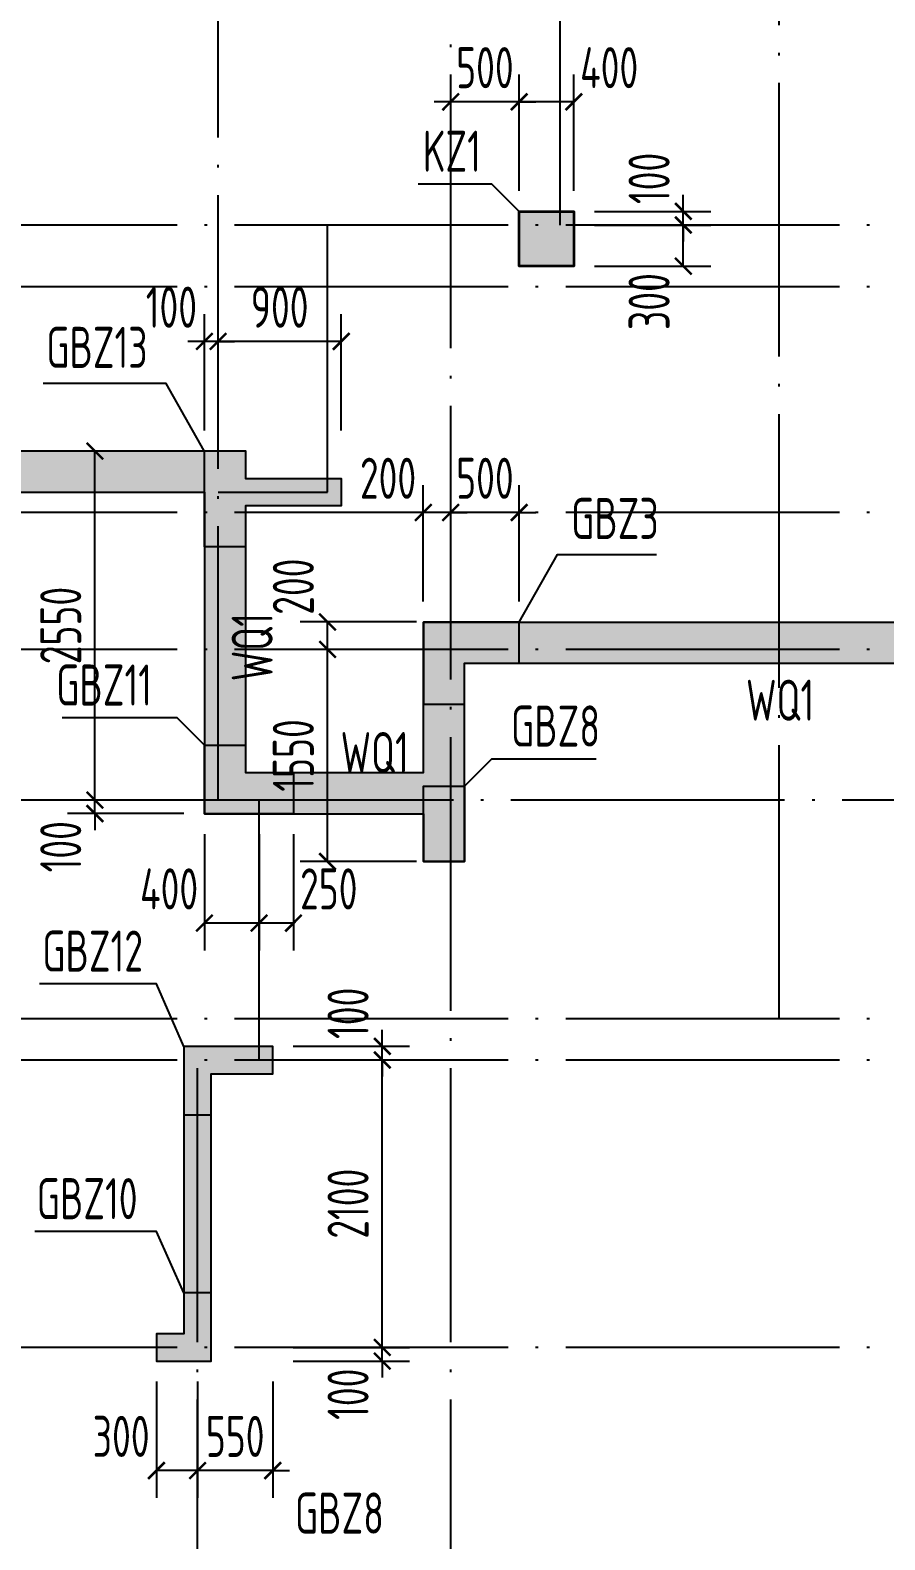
# Model space of a CAD drawing. Extents: x 826826 to 1642106, y -156213 to 399140.
# Drawn here: x 1208950 to 1215195, y 331440 to 342470 of the extents above; entities that cross this region are included whole.
import ezdxf
from ezdxf.enums import TextEntityAlignment as Align

# ---------------------------------------------------------------- set-up
doc = ezdxf.new("R2010")
doc.units = 0
doc.header["$LTSCALE"] = 1000
doc.linetypes.add('DOTE', pattern=[2.42, 2, -0.2, 0.02, -0.2])
doc.layers.get('0').update_dxf_attribs({"linetype": 'CONTINUOUS'})
doc.layers.get('DEFPOINTS').update_dxf_attribs({"linetype": 'CONTINUOUS'})
for name, color, linetype in [('A-DOTE', 10, 'DOTE'), ('S-Q墙填充', 252, 'CONTINUOUS'), ('S-Q墙实线', 6, 'CONTINUOUS'), ('S-Q墙标注', 3, 'CONTINUOUS'), ('S-X详图填充', 252, 'CONTINUOUS'), ('S-X详图实线', 4, 'CONTINUOUS'), ('S-Y一般标注', 3, 'CONTINUOUS'), ('S-Z柱实线', 6, 'CONTINUOUS'), ('S-Z柱编号', 6, 'CONTINUOUS')]:
    doc.layers.add(name, color=color, linetype=linetype)
doc.styles.add('TSSD_REIN', font='tssdeng.shx', dxfattribs={"width": 0.7, "height": 300, "bigfont": 'tssdchn.shx'})
doc.styles.add('结构文字', font='zstxt.shx', dxfattribs={"width": 0.7, "bigfont": 'zshz.shx'})
doc.dimstyles.new('STRUCK', dxfattribs={"dimtxt": 400, "dimasz": 121, "dimexe": 200, "dimexo": 150, "dimgap": 115, "dimtad": 1, "dimdec": 0, "dimdsep": 46, "dimtxsty": '结构文字', "dimblk": 'ARCHTICK', "dimcen": 400, "dimclrd": 3, "dimclre": 3, "dimclrt": 7, "dimadec": 0, "dimazin": 0, "dimtfac": 1, "dimtdec": 0, "dimtix": 1, "dimtmove": 2, "dimatfit": 3, "dimldrblk": '_DIMX', "dimfxl": 0, "dimtolj": 1, "dimtzin": 0, "dimarcsym": 0})

# ---------------------------------------------------------------- blocks, each defined once
blk = doc.blocks.new('20210801.08473688')
at = {"layer": 'A-DOTE'}
for p, q in [((42300, 12100), (42300, 19800)), ((44000, 3300), (44000, 19800)), ((46400, 10500), (46400, 19800)), ((44800, 16300), (44800, 18800)), ((54100, 16300), (3300, 16300)), ((43100, 14350), (43100, 16300)), ((54100, 15850), (3300, 15850)), ((42300, 14350), (43100, 14350)), ((54100, 14200), (3300, 14200)), ((54100, 13200), (3300, 13200)), ((3300, 12100), (54100, 12100)), ((42600, 10200), (42600, 12100)), ((54100, 10500), (3300, 10500)), ((54100, 10200), (3300, 10200)), ((42150, 3300), (42150, 10200)), ((54100, 8100), (3300, 8100))]:
    blk.add_line(p, q, dxfattribs=at)
blk = doc.blocks.new('_ArchTick')
at = {"color": 0, "linetype": 'ByBlock', "const_width": 0.15}
blk.add_lwpolyline([(-0.5, -0.5), (0.5, 0.5)], dxfattribs=at)
blk = doc.blocks.new('*D163')
at = {"layer": 'DEFPOINTS', "color": 0}
for p in [(1211123, 338146), (1211923, 338146), (1211923, 337946)]:
    blk.add_point(p, dxfattribs=at)
at = {"layer": 'S-Q墙标注', "color": 3, "lineweight": -2}
for p, q in [((1211773, 338146), (1210923, 338146)), ((1211123, 337946), (1211123, 338146)), ((1211773, 337946), (1210923, 337946))]:
    blk.add_line(p, q, dxfattribs=at)
at = {"layer": 'S-Q墙标注', "color": 3, "lineweight": -2, "xscale": 121, "yscale": 121, "zscale": 121}
for p, rotation in [((1211123, 338146), 90), ((1211123, 337946), 270)]:
    blk.add_blockref('_ArchTick', p, dxfattribs=dict(at, rotation=rotation))
at = {"layer": 'S-Q墙标注', "color": 7, "insert": (1210873, 338404), "char_height": 300, "attachment_point": 5, "rotation": 90, "style": 'TSSD_REIN'}
blk.add_mtext('\\A1;200', dxfattribs=at)
blk = doc.blocks.new('_DIMX')
blk.add_line((-150, 0), (150, 0))
at = {"const_width": 50}
blk.add_lwpolyline([(-70, -70), (70, 70)], dxfattribs=at)
blk = doc.blocks.new('*D164')
at = {"layer": 'DEFPOINTS', "color": 0}
for p in [(1212023, 338946), (1212023, 338146), (1212523, 338146)]:
    blk.add_point(p, dxfattribs=at)
at = {"layer": 'S-Q墙标注', "color": 3, "lineweight": -2}
for p, q in [((1212023, 338296), (1212023, 339146)), ((1212523, 338296), (1212523, 339146)), ((1212023, 338946), (1211902, 338946)), ((1212523, 338946), (1212023, 338946)), ((1212523, 338946), (1212644, 338946))]:
    blk.add_line(p, q, dxfattribs=at)
at = {"layer": 'S-Q墙标注', "color": 3, "lineweight": -2, "xscale": 121, "yscale": 121, "zscale": 121}
blk.add_blockref('_ArchTick', (1212023, 338946), dxfattribs=at)
at = {"layer": 'S-Q墙标注', "color": 3, "lineweight": -2, "xscale": 121, "yscale": 121, "zscale": 121, "rotation": 180}
blk.add_blockref('_ArchTick', (1212523, 338946), dxfattribs=at)
at = {"layer": 'S-Q墙标注', "color": 7, "insert": (1212273, 339196), "char_height": 300, "attachment_point": 5, "style": 'TSSD_REIN'}
blk.add_mtext('\\A1;500', dxfattribs=at)
blk = doc.blocks.new('*D165')
at = {"layer": 'DEFPOINTS', "color": 0}
for p in [(1211823, 338946), (1211823, 338146), (1212023, 338146)]:
    blk.add_point(p, dxfattribs=at)
at = {"layer": 'S-Q墙标注', "color": 3, "lineweight": -2}
for p, q in [((1211823, 338296), (1211823, 339146)), ((1212023, 338296), (1212023, 339146)), ((1211823, 338946), (1211702, 338946)), ((1212023, 338946), (1211823, 338946)), ((1212023, 338946), (1212144, 338946))]:
    blk.add_line(p, q, dxfattribs=at)
at = {"layer": 'S-Q墙标注', "color": 3, "lineweight": -2, "xscale": 121, "yscale": 121, "zscale": 121}
blk.add_blockref('_ArchTick', (1211823, 338946), dxfattribs=at)
at = {"layer": 'S-Q墙标注', "color": 3, "lineweight": -2, "xscale": 121, "yscale": 121, "zscale": 121, "rotation": 180}
blk.add_blockref('_ArchTick', (1212023, 338946), dxfattribs=at)
at = {"layer": 'S-Q墙标注', "color": 7, "insert": (1211565, 339196), "char_height": 300, "attachment_point": 5, "style": 'TSSD_REIN'}
blk.add_mtext('\\A1;200', dxfattribs=at)
blk = doc.blocks.new('*D168')
at = {"layer": 'DEFPOINTS', "color": 0}
for p in [(1211123, 337946), (1211923, 337946), (1211923, 336396)]:
    blk.add_point(p, dxfattribs=at)
at = {"layer": 'S-Q墙标注', "color": 3, "lineweight": -2}
for p, q in [((1211773, 337946), (1210923, 337946)), ((1211123, 336396), (1211123, 337946)), ((1211773, 336396), (1210923, 336396))]:
    blk.add_line(p, q, dxfattribs=at)
at = {"layer": 'S-Q墙标注', "color": 3, "lineweight": -2, "xscale": 121, "yscale": 121, "zscale": 121}
for p, rotation in [((1211123, 337946), 90), ((1211123, 336396), 270)]:
    blk.add_blockref('_ArchTick', p, dxfattribs=dict(at, rotation=rotation))
at = {"layer": 'S-Q墙标注', "color": 7, "insert": (1210873, 337171), "char_height": 300, "attachment_point": 5, "rotation": 90, "style": 'TSSD_REIN'}
blk.add_mtext('\\A1;1550', dxfattribs=at)
blk = doc.blocks.new('*D169')
at = {"layer": 'DEFPOINTS', "color": 0}
for p in [(1210623, 336746), (1210874, 336746), (1210623, 335946)]:
    blk.add_point(p, dxfattribs=at)
at = {"layer": 'S-Q墙标注', "color": 3, "lineweight": -2}
for p, q in [((1210623, 336596), (1210623, 335746)), ((1210874, 336596), (1210874, 335746)), ((1210874, 335946), (1210623, 335946))]:
    blk.add_line(p, q, dxfattribs=at)
at = {"layer": 'S-Q墙标注', "color": 3, "lineweight": -2, "xscale": 121, "yscale": 121, "zscale": 121, "rotation": 180}
blk.add_blockref('_ArchTick', (1210623, 335946), dxfattribs=at)
at = {"layer": 'S-Q墙标注', "color": 3, "lineweight": -2, "xscale": 121, "yscale": 121, "zscale": 121}
blk.add_blockref('_ArchTick', (1210874, 335946), dxfattribs=at)
at = {"layer": 'S-Q墙标注', "color": 7, "insert": (1211132, 336196), "char_height": 300, "attachment_point": 5, "style": 'TSSD_REIN'}
blk.add_mtext('\\A1;250', dxfattribs=at)
blk = doc.blocks.new('*D170')
at = {"layer": 'DEFPOINTS', "color": 0}
for p in [(1210223, 336746), (1210623, 336746), (1210223, 335946)]:
    blk.add_point(p, dxfattribs=at)
at = {"layer": 'S-Q墙标注', "color": 3, "lineweight": -2}
for p, q in [((1210223, 336596), (1210223, 335746)), ((1210623, 336596), (1210623, 335746)), ((1210623, 335946), (1210223, 335946))]:
    blk.add_line(p, q, dxfattribs=at)
at = {"layer": 'S-Q墙标注', "color": 3, "lineweight": -2, "xscale": 121, "yscale": 121, "zscale": 121, "rotation": 180}
blk.add_blockref('_ArchTick', (1210223, 335946), dxfattribs=at)
at = {"layer": 'S-Q墙标注', "color": 3, "lineweight": -2, "xscale": 121, "yscale": 121, "zscale": 121}
blk.add_blockref('_ArchTick', (1210623, 335946), dxfattribs=at)
at = {"layer": 'S-Q墙标注', "color": 7, "insert": (1209965, 336196), "char_height": 300, "attachment_point": 5, "style": 'TSSD_REIN'}
blk.add_mtext('\\A1;400', dxfattribs=at)
blk = doc.blocks.new('*D171')
at = {"layer": 'DEFPOINTS', "color": 0}
for p in [(1209423, 336845), (1210223, 336845), (1210223, 336746)]:
    blk.add_point(p, dxfattribs=at)
at = {"layer": 'S-Q墙标注', "color": 3, "lineweight": -2}
for p, q in [((1209423, 336845), (1209423, 336966)), ((1210073, 336845), (1209223, 336845)), ((1209423, 336746), (1209423, 336845)), ((1210073, 336746), (1209223, 336746)), ((1209423, 336746), (1209423, 336625))]:
    blk.add_line(p, q, dxfattribs=at)
at = {"layer": 'S-Q墙标注', "color": 3, "lineweight": -2, "xscale": 121, "yscale": 121, "zscale": 121}
for p, rotation in [((1209423, 336845), 270), ((1209423, 336746), 90)]:
    blk.add_blockref('_ArchTick', p, dxfattribs=dict(at, rotation=rotation))
at = {"layer": 'S-Q墙标注', "color": 7, "insert": (1209173, 336504), "char_height": 300, "attachment_point": 5, "rotation": 90, "style": 'TSSD_REIN'}
blk.add_mtext('\\A1;100', dxfattribs=at)
blk = doc.blocks.new('*D172')
at = {"layer": 'DEFPOINTS', "color": 0}
for p in [(1209423, 339395), (1210223, 339395), (1210223, 336845)]:
    blk.add_point(p, dxfattribs=at)
at = {"layer": 'S-Q墙标注', "color": 3, "lineweight": -2}
for p, q in [((1210073, 339395), (1209223, 339395)), ((1209423, 336845), (1209423, 339395)), ((1210073, 336845), (1209223, 336845))]:
    blk.add_line(p, q, dxfattribs=at)
at = {"layer": 'S-Q墙标注', "color": 3, "lineweight": -2, "xscale": 121, "yscale": 121, "zscale": 121}
for p, rotation in [((1209423, 339395), 90), ((1209423, 336845), 270)]:
    blk.add_blockref('_ArchTick', p, dxfattribs=dict(at, rotation=rotation))
at = {"layer": 'S-Q墙标注', "color": 7, "insert": (1209173, 338120), "char_height": 300, "attachment_point": 5, "rotation": 90, "style": 'TSSD_REIN'}
blk.add_mtext('\\A1;2550', dxfattribs=at)
blk = doc.blocks.new('*D166')
at = {"layer": 'DEFPOINTS', "color": 0}
for p in [(1210323, 340196), (1210323, 339396), (1211223, 339396)]:
    blk.add_point(p, dxfattribs=at)
at = {"layer": 'S-Q墙标注', "color": 3, "lineweight": -2}
for p, q in [((1210323, 339546), (1210323, 340396)), ((1211223, 339546), (1211223, 340396)), ((1211223, 340196), (1210323, 340196))]:
    blk.add_line(p, q, dxfattribs=at)
at = {"layer": 'S-Q墙标注', "color": 3, "lineweight": -2, "xscale": 121, "yscale": 121, "zscale": 121, "rotation": 180}
blk.add_blockref('_ArchTick', (1210323, 340196), dxfattribs=at)
at = {"layer": 'S-Q墙标注', "color": 3, "lineweight": -2, "xscale": 121, "yscale": 121, "zscale": 121}
blk.add_blockref('_ArchTick', (1211223, 340196), dxfattribs=at)
at = {"layer": 'S-Q墙标注', "color": 7, "insert": (1210773, 340446), "char_height": 300, "attachment_point": 5, "style": 'TSSD_REIN'}
blk.add_mtext('\\A1;900', dxfattribs=at)
blk = doc.blocks.new('*D167')
at = {"layer": 'DEFPOINTS', "color": 0}
for p in [(1210223, 340196), (1210223, 339396), (1210323, 339396)]:
    blk.add_point(p, dxfattribs=at)
at = {"layer": 'S-Q墙标注', "color": 3, "lineweight": -2}
for p, q in [((1210223, 339546), (1210223, 340396)), ((1210323, 339546), (1210323, 340396)), ((1210223, 340196), (1210102, 340196)), ((1210323, 340196), (1210223, 340196)), ((1210323, 340196), (1210444, 340196))]:
    blk.add_line(p, q, dxfattribs=at)
at = {"layer": 'S-Q墙标注', "color": 3, "lineweight": -2, "xscale": 121, "yscale": 121, "zscale": 121}
blk.add_blockref('_ArchTick', (1210223, 340196), dxfattribs=at)
at = {"layer": 'S-Q墙标注', "color": 3, "lineweight": -2, "xscale": 121, "yscale": 121, "zscale": 121, "rotation": 180}
blk.add_blockref('_ArchTick', (1210323, 340196), dxfattribs=at)
at = {"layer": 'S-Q墙标注', "color": 7, "insert": (1209982, 340446), "char_height": 300, "attachment_point": 5, "style": 'TSSD_REIN'}
blk.add_mtext('\\A1;100', dxfattribs=at)
blk = doc.blocks.new('*D235')
at = {"layer": 'DEFPOINTS', "color": 0}
for p in [(1210723, 332846), (1211523, 332846), (1210723, 332746)]:
    blk.add_point(p, dxfattribs=at)
at = {"layer": 'S-Q墙标注', "color": 3, "lineweight": -2}
for p, q in [((1211523, 332846), (1211523, 332967)), ((1210873, 332846), (1211723, 332846)), ((1211523, 332746), (1211523, 332846)), ((1210873, 332746), (1211723, 332746)), ((1211523, 332746), (1211523, 332625))]:
    blk.add_line(p, q, dxfattribs=at)
at = {"layer": 'S-Q墙标注', "color": 3, "lineweight": -2, "xscale": 121, "yscale": 121, "zscale": 121}
for p, rotation in [((1211523, 332846), 270), ((1211523, 332746), 90)]:
    blk.add_blockref('_ArchTick', p, dxfattribs=dict(at, rotation=rotation))
at = {"layer": 'S-Q墙标注', "color": 7, "insert": (1211273, 332504), "char_height": 300, "attachment_point": 5, "rotation": 90, "style": 'TSSD_REIN'}
blk.add_mtext('\\A1;100', dxfattribs=at)
blk = doc.blocks.new('*D236')
at = {"layer": 'DEFPOINTS', "color": 0}
for p in [(1210723, 334946), (1211523, 334946), (1210723, 332846)]:
    blk.add_point(p, dxfattribs=at)
at = {"layer": 'S-Q墙标注', "color": 3, "lineweight": -2}
for p, q in [((1210873, 334946), (1211723, 334946)), ((1211523, 332846), (1211523, 334946)), ((1210873, 332846), (1211723, 332846))]:
    blk.add_line(p, q, dxfattribs=at)
at = {"layer": 'S-Q墙标注', "color": 3, "lineweight": -2, "xscale": 121, "yscale": 121, "zscale": 121}
for p, rotation in [((1211523, 334946), 90), ((1211523, 332846), 270)]:
    blk.add_blockref('_ArchTick', p, dxfattribs=dict(at, rotation=rotation))
at = {"layer": 'S-Q墙标注', "color": 7, "insert": (1211273, 333896), "char_height": 300, "attachment_point": 5, "rotation": 90, "style": 'TSSD_REIN'}
blk.add_mtext('\\A1;2100', dxfattribs=at)
blk = doc.blocks.new('*D237')
at = {"layer": 'DEFPOINTS', "color": 0}
for p in [(1210723, 335046), (1211523, 335046), (1210723, 334946)]:
    blk.add_point(p, dxfattribs=at)
at = {"layer": 'S-Q墙标注', "color": 3, "lineweight": -2}
for p, q in [((1211523, 335046), (1211523, 335167)), ((1210873, 335046), (1211723, 335046)), ((1211523, 334946), (1211523, 335046)), ((1210873, 334946), (1211723, 334946)), ((1211523, 334946), (1211523, 334825))]:
    blk.add_line(p, q, dxfattribs=at)
at = {"layer": 'S-Q墙标注', "color": 3, "lineweight": -2, "xscale": 121, "yscale": 121, "zscale": 121}
for p, rotation in [((1211523, 335046), 270), ((1211523, 334946), 90)]:
    blk.add_blockref('_ArchTick', p, dxfattribs=dict(at, rotation=rotation))
at = {"layer": 'S-Q墙标注', "color": 7, "insert": (1211273, 335287), "char_height": 300, "attachment_point": 5, "rotation": 90, "style": 'TSSD_REIN'}
blk.add_mtext('\\A1;100', dxfattribs=at)
blk = doc.blocks.new('*D238')
at = {"layer": 'DEFPOINTS', "color": 0}
for p in [(1210173, 332746), (1210723, 332746), (1210173, 331946)]:
    blk.add_point(p, dxfattribs=at)
at = {"layer": 'S-Q墙标注', "color": 3, "lineweight": -2}
for p, q in [((1210173, 332596), (1210173, 331746)), ((1210723, 332596), (1210723, 331746)), ((1210173, 331946), (1210052, 331946)), ((1210723, 331946), (1210173, 331946)), ((1210723, 331946), (1210844, 331946))]:
    blk.add_line(p, q, dxfattribs=at)
at = {"layer": 'S-Q墙标注', "color": 3, "lineweight": -2, "xscale": 121, "yscale": 121, "zscale": 121}
blk.add_blockref('_ArchTick', (1210173, 331946), dxfattribs=at)
at = {"layer": 'S-Q墙标注', "color": 3, "lineweight": -2, "xscale": 121, "yscale": 121, "zscale": 121, "rotation": 180}
blk.add_blockref('_ArchTick', (1210723, 331946), dxfattribs=at)
at = {"layer": 'S-Q墙标注', "color": 7, "insert": (1210448, 332196), "char_height": 300, "attachment_point": 5, "style": 'TSSD_REIN'}
blk.add_mtext('\\A1;550', dxfattribs=at)
blk = doc.blocks.new('*D239')
at = {"layer": 'DEFPOINTS', "color": 0}
for p in [(1209873, 332746), (1210173, 332746), (1209873, 331946)]:
    blk.add_point(p, dxfattribs=at)
at = {"layer": 'S-Q墙标注', "color": 3, "lineweight": -2}
for p, q in [((1209873, 332596), (1209873, 331746)), ((1210173, 332596), (1210173, 331746)), ((1210173, 331946), (1209873, 331946))]:
    blk.add_line(p, q, dxfattribs=at)
at = {"layer": 'S-Q墙标注', "color": 3, "lineweight": -2, "xscale": 121, "yscale": 121, "zscale": 121, "rotation": 180}
blk.add_blockref('_ArchTick', (1209873, 331946), dxfattribs=at)
at = {"layer": 'S-Q墙标注', "color": 3, "lineweight": -2, "xscale": 121, "yscale": 121, "zscale": 121}
blk.add_blockref('_ArchTick', (1210173, 331946), dxfattribs=at)
at = {"layer": 'S-Q墙标注', "color": 7, "insert": (1209615, 332196), "char_height": 300, "attachment_point": 5, "style": 'TSSD_REIN'}
blk.add_mtext('\\A1;300', dxfattribs=at)
blk = doc.blocks.new('*D309')
at = {"layer": 'DEFPOINTS', "color": 0}
for p in [(1212923, 341146), (1213723, 341146), (1212923, 341046)]:
    blk.add_point(p, dxfattribs=at)
at = {"layer": 'S-Q墙标注', "color": 3, "lineweight": -2}
for p, q in [((1213723, 341146), (1213723, 341267)), ((1213073, 341146), (1213923, 341146)), ((1213723, 341046), (1213723, 341146)), ((1213073, 341046), (1213923, 341046)), ((1213723, 341046), (1213723, 340925))]:
    blk.add_line(p, q, dxfattribs=at)
at = {"layer": 'S-Q墙标注', "color": 3, "lineweight": -2, "xscale": 121, "yscale": 121, "zscale": 121}
for p, rotation in [((1213723, 341146), 270), ((1213723, 341046), 90)]:
    blk.add_blockref('_ArchTick', p, dxfattribs=dict(at, rotation=rotation))
at = {"layer": 'S-Q墙标注', "color": 7, "insert": (1213473, 341387), "char_height": 300, "attachment_point": 5, "rotation": 90, "style": 'TSSD_REIN'}
blk.add_mtext('\\A1;100', dxfattribs=at)
blk = doc.blocks.new('*D310')
at = {"layer": 'DEFPOINTS', "color": 0}
for p in [(1212923, 341046), (1213723, 341046), (1212923, 340746)]:
    blk.add_point(p, dxfattribs=at)
at = {"layer": 'S-Q墙标注', "color": 3, "lineweight": -2}
for p, q in [((1213073, 341046), (1213923, 341046)), ((1213723, 340746), (1213723, 341046)), ((1213073, 340746), (1213923, 340746))]:
    blk.add_line(p, q, dxfattribs=at)
at = {"layer": 'S-Q墙标注', "color": 3, "lineweight": -2, "xscale": 121, "yscale": 121, "zscale": 121}
for p, rotation in [((1213723, 341046), 90), ((1213723, 340746), 270)]:
    blk.add_blockref('_ArchTick', p, dxfattribs=dict(at, rotation=rotation))
at = {"layer": 'S-Q墙标注', "color": 7, "insert": (1213473, 340487), "char_height": 300, "attachment_point": 5, "rotation": 90, "style": 'TSSD_REIN'}
blk.add_mtext('\\A1;300', dxfattribs=at)
blk = doc.blocks.new('*D311')
at = {"layer": 'DEFPOINTS', "color": 0}
for p in [(1212523, 341946), (1212523, 341146), (1212923, 341146)]:
    blk.add_point(p, dxfattribs=at)
at = {"layer": 'S-Q墙标注', "color": 3, "lineweight": -2}
for p, q in [((1212523, 341296), (1212523, 342146)), ((1212923, 341296), (1212923, 342146)), ((1212923, 341946), (1212523, 341946))]:
    blk.add_line(p, q, dxfattribs=at)
at = {"layer": 'S-Q墙标注', "color": 3, "lineweight": -2, "xscale": 121, "yscale": 121, "zscale": 121, "rotation": 180}
blk.add_blockref('_ArchTick', (1212523, 341946), dxfattribs=at)
at = {"layer": 'S-Q墙标注', "color": 3, "lineweight": -2, "xscale": 121, "yscale": 121, "zscale": 121}
blk.add_blockref('_ArchTick', (1212923, 341946), dxfattribs=at)
at = {"layer": 'S-Q墙标注', "color": 7, "insert": (1213181, 342196), "char_height": 300, "attachment_point": 5, "style": 'TSSD_REIN'}
blk.add_mtext('\\A1;400', dxfattribs=at)
blk = doc.blocks.new('*D315')
at = {"layer": 'DEFPOINTS', "color": 0}
for p in [(1212023, 341946), (1212023, 341146), (1212523, 341146)]:
    blk.add_point(p, dxfattribs=at)
at = {"layer": 'S-Q墙标注', "color": 3, "lineweight": -2}
for p, q in [((1212023, 341296), (1212023, 342146)), ((1212523, 341296), (1212523, 342146)), ((1212023, 341946), (1211902, 341946)), ((1212523, 341946), (1212023, 341946)), ((1212523, 341946), (1212644, 341946))]:
    blk.add_line(p, q, dxfattribs=at)
at = {"layer": 'S-Q墙标注', "color": 3, "lineweight": -2, "xscale": 121, "yscale": 121, "zscale": 121}
blk.add_blockref('_ArchTick', (1212023, 341946), dxfattribs=at)
at = {"layer": 'S-Q墙标注', "color": 3, "lineweight": -2, "xscale": 121, "yscale": 121, "zscale": 121, "rotation": 180}
blk.add_blockref('_ArchTick', (1212523, 341946), dxfattribs=at)
at = {"layer": 'S-Q墙标注', "color": 7, "insert": (1212273, 342196), "char_height": 300, "attachment_point": 5, "style": 'TSSD_REIN'}
blk.add_mtext('\\A1;500', dxfattribs=at)

msp = doc.modelspace()

# ---------------------------------------------------------------- hatches: boundary and pattern name
at = {"layer": 'S-Q墙填充'}
h = msp.add_hatch(dxfattribs=at)
h.set_pattern_fill('ARMORED', color=252, scale=50, style=0)
h.set_pattern_definition([(50, (-11199.1, -428327.93), (358.63009, -31.37607), [37.5, -412.5]), (355, (-11199.1, -428327.93), (-69.37567, 376.09607), [30, -330]), (100.4514, (-11169.2, -428330.54), (289.25469, 344.71977), [31.870095, -350.57106]), (46.1842, (-11199.1, -428227.93), (533.62052, -82.75951), [56.25, -618.75]), (96.6356, (-11154.6, -428234.8), (467.33135, 487.05894), [47.80514, -525.8565]), (351.1842, (-11199.1, -428227.93), (467.33097, 487.0593), [45, -495]), (21, (-11149.1, -428252.93), (298.453526, -201.309445), [37.5, -412.5]), (326, (-11149.1, -428252.93), (121.65767, 362.57502), [30, -330]), (71.4514, (-11124.22, -428269.7), (420.111314, 161.26525), [31.870095, -350.57106]), (37.5, (-11199.09, -428327.93), (6.079928, 166.446927), [0, -326, 0, -335, 0, -331.25]), (7.5, (-11199.09, -428327.93), (131.534769, 197.205856), [0, -191, 0, -318.5, 0, -126.25]), (327.5, (-11310.59, -428327.93), (266.911218, -11.277436), [0, -125, 0, -390, 0, -517.5]), (317.5, (-11360.6, -428327.93), (291.593085, 50.05249), [0, -162.5, 0, -259, 0, -367.5]), (45, (-11199.1, -428327.93), (-176.776695, 176.776695), [])])
h.paths.add_polyline_path([(1221323.38, 338145.54), (1211823.38, 338145.54), (1211823.38, 337045.53), (1210523.49, 337045.53), (1210523.49, 338995.54), (1211222.03, 338995.54), (1211222.03, 339195.54), (1210523.49, 339195.54), (1210523.49, 339395.54), (1207322.03, 339395.54), (1207322.03, 339195.54), (1206622.03, 339195.54), (1206622.03, 338995.54), (1207322.03, 338995.54), (1207322.03, 337045.53), (1206023.37, 337045.53), (1206023.37, 338145.54), (1187423.38, 338145.54), (1187423.38, 337045.53), (1186123.38, 337045.53), (1186123.38, 338995.54), (1186823.38, 338995.54), (1186823.38, 339195.54), (1186123.38, 339195.54), (1186123.38, 339395.54), (1182921.92, 339395.54), (1182921.92, 339195.54), (1182223.38, 339195.54), (1182223.38, 338995.54), (1182921.92, 338995.54), (1182921.92, 337045.53), (1181623.38, 337045.53), (1181623.38, 338145.54), (1172123.38, 338145.54), (1172123.38, 330645.54), (1175823.38, 330645.54), (1181223.38, 330645.54), (1181223.38, 329445.54), (1187823.38, 329445.54), (1187823.38, 330645.54), (1200223.38, 330645.54), (1205623.38, 330645.54), (1205623.38, 329445.54), (1212223.38, 329445.54), (1212223.38, 330645.54), (1221323.38, 330645.54)])
h.paths.add_polyline_path([(1172423.38, 335145.54), (1173123.38, 335145.54), (1173123.38, 335345.54), (1172423.38, 335345.54), (1172423.38, 337845.54), (1174023.38, 337845.54), (1174023.38, 337195.54), (1174223.38, 337195.54), (1174223.38, 337845.54), (1177023.38, 337845.54), (1177023.38, 335145.54), (1177223.38, 335145.54), (1177223.38, 337845.54), (1181323.38, 337845.54), (1181323.38, 336395.54), (1181623.38, 336395.54), (1181623.38, 336745.53), (1183221.92, 336745.53), (1183221.92, 339095.54), (1185823.38, 339095.54), (1185823.38, 336745.53), (1187423.38, 336745.53), (1187423.38, 336395.54), (1187723.38, 336395.54), (1187723.38, 337845.54), (1191823.38, 337845.54), (1191823.38, 335145.54), (1192023.38, 335145.54), (1192023.38, 337845.54), (1194823.33, 337845.54), (1194821.98, 335145.54), (1195021.98, 335145.54), (1195023.33, 337845.54), (1198423.38, 337845.54), (1198423.38, 335145.54), (1198623.38, 335145.54), (1198623.38, 337845.54), (1201423.38, 337845.54), (1201423.38, 335145.54), (1201623.38, 335145.54), (1201623.38, 337845.54), (1205723.37, 337845.54), (1205723.37, 336495.54), (1206023.37, 336495.54), (1206023.37, 336745.54), (1207622.03, 336745.54), (1207622.03, 339095.54), (1210223.49, 339095.54), (1210223.49, 336745.53), (1211823.38, 336745.53), (1211823.38, 336395.54), (1212123.38, 336395.54), (1212123.38, 337845.54), (1216223.38, 337845.53), (1216223.38, 335145.54), (1216423.38, 335145.54), (1216423.38, 337845.53), (1219223.38, 337845.53), (1219223.38, 337195.61), (1219423.38, 337195.61), (1219423.38, 337845.53), (1221023.38, 337845.53), (1221023.38, 335345.54), (1220323.38, 335345.54), (1220323.38, 335145.54), (1221023.38, 335145.54), (1221023.38, 330945.54), (1217823.38, 330945.54), (1217823.38, 332395.54), (1217623.38, 332395.54), (1217623.38, 330945.54), (1212223.38, 330945.54), (1212223.38, 331195.54), (1211923.38, 331195.54), (1211923.38, 329745.54), (1205923.38, 329745.54), (1205923.38, 331195.54), (1205623.38, 331195.54), (1205623.38, 330945.54), (1200223.38, 330945.54), (1200223.38, 332395.54), (1200023.38, 332395.54), (1200023.38, 330945.54), (1193423.38, 330945.54), (1193423.38, 332395.54), (1193223.38, 332395.54), (1193223.38, 330945.54), (1187823.38, 330945.54), (1187823.38, 331195.54), (1187523.38, 331195.54), (1187523.38, 329745.54), (1181523.38, 329745.54), (1181523.38, 331195.54), (1181223.38, 331195.54), (1181223.38, 330945.54), (1175823.38, 330945.54), (1175823.38, 332395.54), (1175623.38, 332395.54), (1175623.38, 330945.54), (1172423.38, 330945.54)], flags=16)
h.paths.add_polyline_path([(1182723.31, 334845.51), (1182723.31, 335045.53), (1183373.37, 335045.53), (1183373.37, 335045.51), (1183373.37, 332945.54), (1183573.37, 332945.54), (1183573.37, 332745.51), (1183173.37, 332745.51), (1183173.37, 334845.51)], flags=0)
h.paths.add_polyline_path([(1185473.37, 332945.54), (1185673.37, 332945.54), (1185673.37, 335045.53), (1186323.39, 335045.53), (1186323.39, 334845.51), (1185873.37, 334845.51), (1185873.37, 332745.51), (1185473.37, 332745.51)], flags=0)
h.paths.add_polyline_path([(1207123.33, 334845.51), (1207123.33, 335045.53), (1207773.39, 335045.53), (1207773.39, 332945.54), (1207973.39, 332945.54), (1207973.39, 332945.51), (1207973.39, 332745.51), (1207573.39, 332745.51), (1207573.39, 332745.54), (1207573.39, 334845.51)], flags=0)
h.paths.add_polyline_path([(1209873.38, 332945.54), (1210073.38, 332945.54), (1210073.38, 335045.53), (1210723.37, 335045.53), (1210723.37, 334845.51), (1210273.39, 334845.51), (1210273.39, 332745.51), (1209873.38, 332745.51)], flags=0)
at = {"layer": 'S-X详图填充'}
h = msp.add_hatch(color=256, dxfattribs=at)
h.dxf.hatch_style = 1
h.paths.add_polyline_path([(1212523.38, 341145.54), (1212923.38, 341145.54), (1212923.38, 340745.54), (1212523.38, 340745.54)])
h = msp.add_hatch(color=256, dxfattribs=at)
h.dxf.hatch_style = 1
h.paths.add_polyline_path([(1212523.38, 341145.54), (1212923.38, 341145.54), (1212923.38, 340745.54), (1212523.38, 340745.54)])
h = msp.add_hatch(color=256, dxfattribs=at)
h.dxf.hatch_style = 1
h.paths.add_polyline_path([(1210423.49, 338695.56), (1210223.49, 338695.56), (1210223.49, 339395.54), (1210523.49, 339395.54), (1210523.49, 339195.54), (1211222.03, 339195.54), (1211222.03, 338995.54), (1210523.49, 338995.54), (1210523.49, 338695.56)])
h = msp.add_hatch(color=256, dxfattribs=at)
h.dxf.hatch_style = 1
h.paths.add_polyline_path([(1211823.38, 337545.54), (1212123.38, 337545.54), (1212123.38, 337845.54), (1212523.38, 337845.54), (1212523.38, 338145.54), (1211823.38, 338145.54)])
h = msp.add_hatch(color=256, dxfattribs=at)
h.dxf.hatch_style = 1
h.paths.add_polyline_path([(1210223.49, 337245.53), (1210523.49, 337245.53), (1210523.49, 337045.53), (1210873.5, 337045.53), (1210873.5, 336745.53), (1210223.49, 336745.53)])
h = msp.add_hatch(color=256, dxfattribs=at)
h.dxf.hatch_style = 1
h.paths.add_polyline_path([(1212123.37, 336395.55), (1211823.38, 336395.54), (1211823.4, 336945.57), (1212123.39, 336945.57)])
h = msp.add_hatch(color=256, dxfattribs=at)
h.dxf.hatch_style = 1
h.paths.add_polyline_path([(1210073.38, 334545.54), (1210273.38, 334545.54), (1210273.38, 334845.54), (1210723.38, 334845.54), (1210723.38, 335045.54), (1210073.38, 335045.54)])
h = msp.add_hatch(color=256, dxfattribs=at)
h.dxf.hatch_style = 1
h.paths.add_polyline_path([(1210273.38, 333245.54), (1210073.38, 333245.54), (1210073.38, 332945.54), (1209873.38, 332945.54), (1209873.38, 332745.54), (1210273.38, 332745.54)])

# ---------------------------------------------------------------- linework, layer by layer
at = {"layer": 'S-Q墙实线'}
for points in [[(1187423.38, 338145.54), (1206023.37, 338145.54), (1206023.37, 337045.53), (1207322.03, 337045.53), (1207322.03, 338995.54), (1206622.03, 338995.54), (1206622.03, 339195.54), (1207322.03, 339195.54), (1207322.03, 339395.54), (1210523.49, 339395.54), (1210523.49, 339195.54), (1211222.03, 339195.54), (1211222.03, 338995.54), (1210523.49, 338995.54), (1210523.49, 337045.53), (1211823.38, 337045.53), (1211823.38, 338145.54), (1221323.38, 338145.54), (1221323.38, 330645.54), (1212223.38, 330645.54), (1212223.38, 329445.54), (1205623.38, 329445.54), (1205623.38, 330645.54), (1200223.38, 330645.54)], [(1201623.38, 337845.54), (1205723.37, 337845.54), (1205723.37, 336495.54), (1206023.37, 336495.54), (1206023.37, 336745.54), (1207622.03, 336745.54), (1207622.03, 339095.54), (1210223.49, 339095.54), (1210223.49, 336745.53), (1211823.38, 336745.53), (1211823.38, 336395.54), (1212123.38, 336395.54), (1212123.38, 337845.54), (1216223.38, 337845.53)], [(1210073.38, 335045.53), (1210073.38, 332945.54), (1209873.38, 332945.54), (1209873.38, 332745.54), (1210273.38, 332745.54), (1210273.38, 334845.53), (1210723.37, 334845.53), (1210723.37, 335045.53), (1210073.38, 335045.53)]]:
    msp.add_lwpolyline(points, dxfattribs=at)
msp.add_lwpolyline([(1210073.39, 332945.51), (1209873.39, 332945.51), (1209873.39, 332745.51), (1210273.39, 332745.51), (1210273.39, 334845.51), (1210723.27, 334845.51), (1210723.27, 335045.51), (1210073.39, 335045.51)], close=True, dxfattribs=at)
at = {"layer": 'S-X详图实线'}
for points in [[(1212523.38, 341145.54), (1212923.38, 341145.54), (1212923.38, 340745.54), (1212523.38, 340745.54), (1212523.38, 341145.54)], [(1210423.49, 338695.56), (1210223.49, 338695.56), (1210223.49, 339395.54), (1210523.49, 339395.54), (1210523.49, 339195.54), (1211222.03, 339195.54), (1211222.03, 338995.54), (1210523.49, 338995.54), (1210523.49, 338695.56)], [(1211823.38, 337545.54), (1212123.38, 337545.54), (1212123.38, 337845.54), (1212523.38, 337845.54), (1212523.38, 338145.54), (1211823.38, 338145.54), (1211823.38, 337545.54)], [(1210223.49, 337245.53), (1210523.49, 337245.53), (1210523.49, 337045.53), (1210873.5, 337045.53), (1210873.5, 336745.53), (1210223.49, 336745.53), (1210223.49, 337245.53)], [(1212123.37, 336395.55), (1211823.38, 336395.54), (1211823.4, 336945.57), (1212123.39, 336945.57), (1212123.37, 336395.55)], [(1210073.38, 334545.54), (1210273.38, 334545.54), (1210273.38, 334845.54), (1210723.38, 334845.54), (1210723.38, 335045.54), (1210073.38, 335045.54), (1210073.38, 334545.54)], [(1210273.38, 333245.54), (1210073.38, 333245.54), (1210073.38, 332945.54), (1209873.38, 332945.54), (1209873.38, 332745.54), (1210273.38, 332745.54), (1210273.38, 333245.54)]]:
    msp.add_lwpolyline(points, close=True, dxfattribs=at)
at = {"layer": 'S-Z柱实线', "lineweight": 35}
msp.add_lwpolyline([(1212523.38, 341145.54), (1212923.38, 341145.54), (1212923.38, 340745.54), (1212523.38, 340745.54)], close=True, dxfattribs=at)
at = {"layer": 'S-Z柱编号', "color": 7}
for points in [[(1212523.38, 341145.54), (1212323.38, 341345.54), (1211784.43, 341345.54)], [(1210222.48, 339395.54), (1209942.8, 339889.18), (1209045.44, 339889.18)], [(1212523.38, 338145.54), (1212803.06, 338639.17), (1213525.89, 338639.17)], [(1210223.49, 337245.53), (1210023.49, 337445.53), (1209183.49, 337445.53)], [(1212123.38, 336945.57), (1212323.38, 337145.57), (1213086.9, 337145.57)], [(1210073.38, 335045.54), (1209873.38, 335501.52), (1209017.35, 335501.52)], [(1210073.38, 333245.54), (1209873.38, 333692.89), (1208984.36, 333692.89)]]:
    msp.add_lwpolyline(points, dxfattribs=at)

# ---------------------------------------------------------------- block references
at = {"layer": 'S-Y一般标注'}
msp.add_blockref('20210801.08473688', (1168023.38, 324745.54), dxfattribs=at)

# ---------------------------------------------------------------- texts
at = {"layer": 'S-Q墙标注', "style": 'TSSD_REIN', "width": 0.7}
for rotation, p in [(89.999998, (1210811.98, 337962.28)), (359.999998, (1214430.31, 337334.72)), (359.999998, (1211467.43, 336952.22))]:
    msp.add_text('WQ1', height=300, rotation=rotation, dxfattribs=at).set_placement(p, align=Align.BOTTOM_CENTER)
at = {"layer": 'S-Z柱编号', "color": 7, "style": 'TSSD_REIN', "width": 0.7}
for s, p in [('KZ1', (1211819.53, 341345.54)), ('GBZ13', (1209067.41, 339912.56)), ('GBZ3', (1212903.06, 338662.56)), ('GBZ11', (1209140.03, 337445.53)), ('GBZ8', (1212463.76, 337145.57)), ('GBZ12', (1209038.38, 335501.52)), ('GBZ10', (1208998, 333692.89)), ('GBZ8', (1210884.45, 331395.36))]:
    msp.add_text(s, height=300, dxfattribs=at).set_placement(p, align=Align.BOTTOM_LEFT)

# ---------------------------------------------------------------- dimensions: what is measured, and where the dimension line sits
at = {"layer": 'S-Q墙标注'}
for base, p1, p2, angle, picture, middle in [((1212023.38, 341945.51), (1212523.37, 341145.51), (1212023.38, 341145.51), 180, '*D315', (1212273.37, 342195.51)), ((1210323.38, 340195.54), (1211223.37, 339395.54), (1210323.38, 339395.54), 180, '*D166', (1210773.38, 340445.54)), ((1209423.49, 339395.48), (1210223.49, 336845.48), (1210223.49, 339395.48), 90, '*D172', (1209173.49, 338120.48)), ((1212023.37, 338945.54), (1212523.37, 338145.54), (1212023.37, 338145.54), 180, '*D164', (1212273.37, 339195.54)), ((1211123.37, 337945.54), (1211923.37, 336395.61), (1211923.37, 337945.54), 90, '*D168', (1210873.37, 337170.57)), ((1211523.46, 334945.51), (1210723.46, 332845.51), (1210723.46, 334945.51), 90, '*D236', (1211273.46, 333895.51)), ((1210173.39, 331945.51), (1210723.46, 332745.51), (1210173.39, 332745.51), 180, '*D238', (1210448.43, 332195.51))]:
    dim = msp.add_linear_dim(base=base, p1=p1, p2=p2, angle=angle, dimstyle='STRUCK', override={"dimtxt": 300, "dimgap": 100, "dimtxsty": 'TSSD_REIN'}, dxfattribs=at)
    dim.commit()
    dim.dimension.update_dxf_attribs({"geometry": picture, "text_midpoint": middle})
for base, p1, p2, angle, picture, middle in [((1212523.37, 341945.51), (1212923.37, 341145.51), (1212523.37, 341145.51), 180, '*D311', (1213181.45, 342195.51)), ((1213723.37, 341145.51), (1212923.38, 341045.51), (1212923.37, 341145.51), 90, '*D309', (1213473.37, 341387.44)), ((1213723.37, 341045.51), (1212923.37, 340745.51), (1212923.38, 341045.51), 90, '*D310', (1213473.37, 340487.44)), ((1210223.49, 340195.54), (1210323.38, 339395.54), (1210223.49, 339395.54), 180, '*D167', (1209981.57, 340445.54)), ((1211823.38, 338945.54), (1212023.37, 338145.54), (1211823.38, 338145.54), 180, '*D165', (1211565.3, 339195.54)), ((1211123.37, 338145.54), (1211923.37, 337945.54), (1211923.37, 338145.54), 90, '*D163', (1210873.37, 338403.61)), ((1209423.49, 336845.48), (1210223.49, 336745.53), (1210223.49, 336845.48), 90, '*D171', (1209173.49, 336503.61)), ((1210223.49, 335945.53), (1210623.38, 336745.53), (1210223.49, 336745.53), 180, '*D170', (1209965.42, 336195.53)), ((1210623.38, 335945.53), (1210873.85, 336745.53), (1210623.38, 336745.53), 180, '*D169', (1211131.92, 336195.53)), ((1211523.46, 335045.51), (1210723.46, 334945.51), (1210723.46, 335045.51), 90, '*D237', (1211273.46, 335287.44)), ((1211523.46, 332845.51), (1210723.46, 332745.51), (1210723.46, 332845.51), 90, '*D235', (1211273.46, 332503.59)), ((1209873.39, 331945.51), (1210173.39, 332745.51), (1209873.39, 332745.51), 180, '*D239', (1209615.32, 332195.51))]:
    dim = msp.add_linear_dim(base=base, p1=p1, p2=p2, angle=angle, dimstyle='STRUCK', override={"dimtxt": 300, "dimgap": 100, "dimtxsty": 'TSSD_REIN'}, dxfattribs=at)
    dim.commit()
    dim.dimension.update_dxf_attribs({"geometry": picture, "text_midpoint": middle, "dimtype": 160})

doc.saveas('drawing.dxf')
